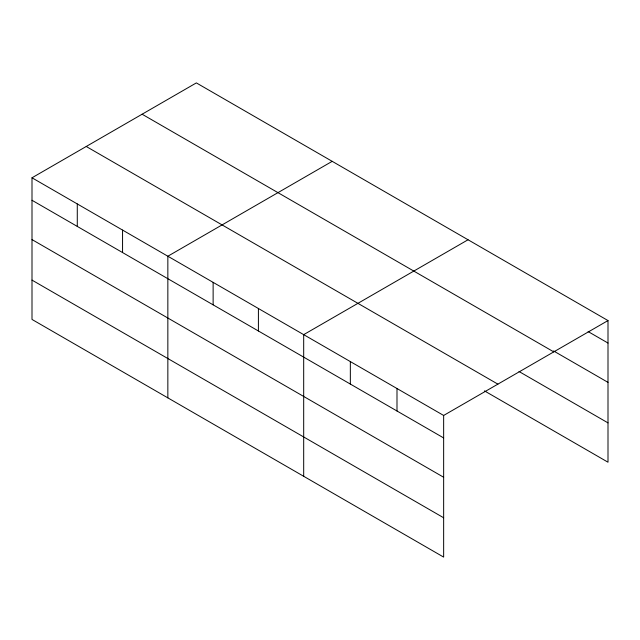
<?xml version="1.0" encoding="UTF-8"?>
<svg xmlns="http://www.w3.org/2000/svg" width="640" height="640" viewBox="0 0 640 640"><rect width="100%" height="100%" fill="white"/><g stroke="black" fill="none" stroke-linecap="round" stroke-linejoin="round"><path stroke-width="0.96" d="M484.456 390.88L608 462.208L608 320.568L196.352 82.904L32 177.792L32 319.432L443.648 557.096L443.648 415.456L32 177.792M332.192 161.336L167.848 256.224L167.848 397.856M468.04 239.768L303.688 334.648L303.688 476.288M443.648 415.456L608 320.568M588.128 331.576L608 343.048M553.568 350.944L608 382.368M142.112 114.216L553.768 351.88M519.016 371.504L608 422.88M86.232 146.48L497.888 384.144M32 200.272L443.648 437.936M32 239.592L443.648 477.256M32 280.104L443.648 517.768M396.992 388.52L396.992 411M350.344 361.584L350.344 384.064M258.408 308.512L258.408 330.984M213.128 282.368L213.128 304.84M122.56 230.08L122.56 252.56M77.28 203.936L77.28 226.416"/></g></svg>
